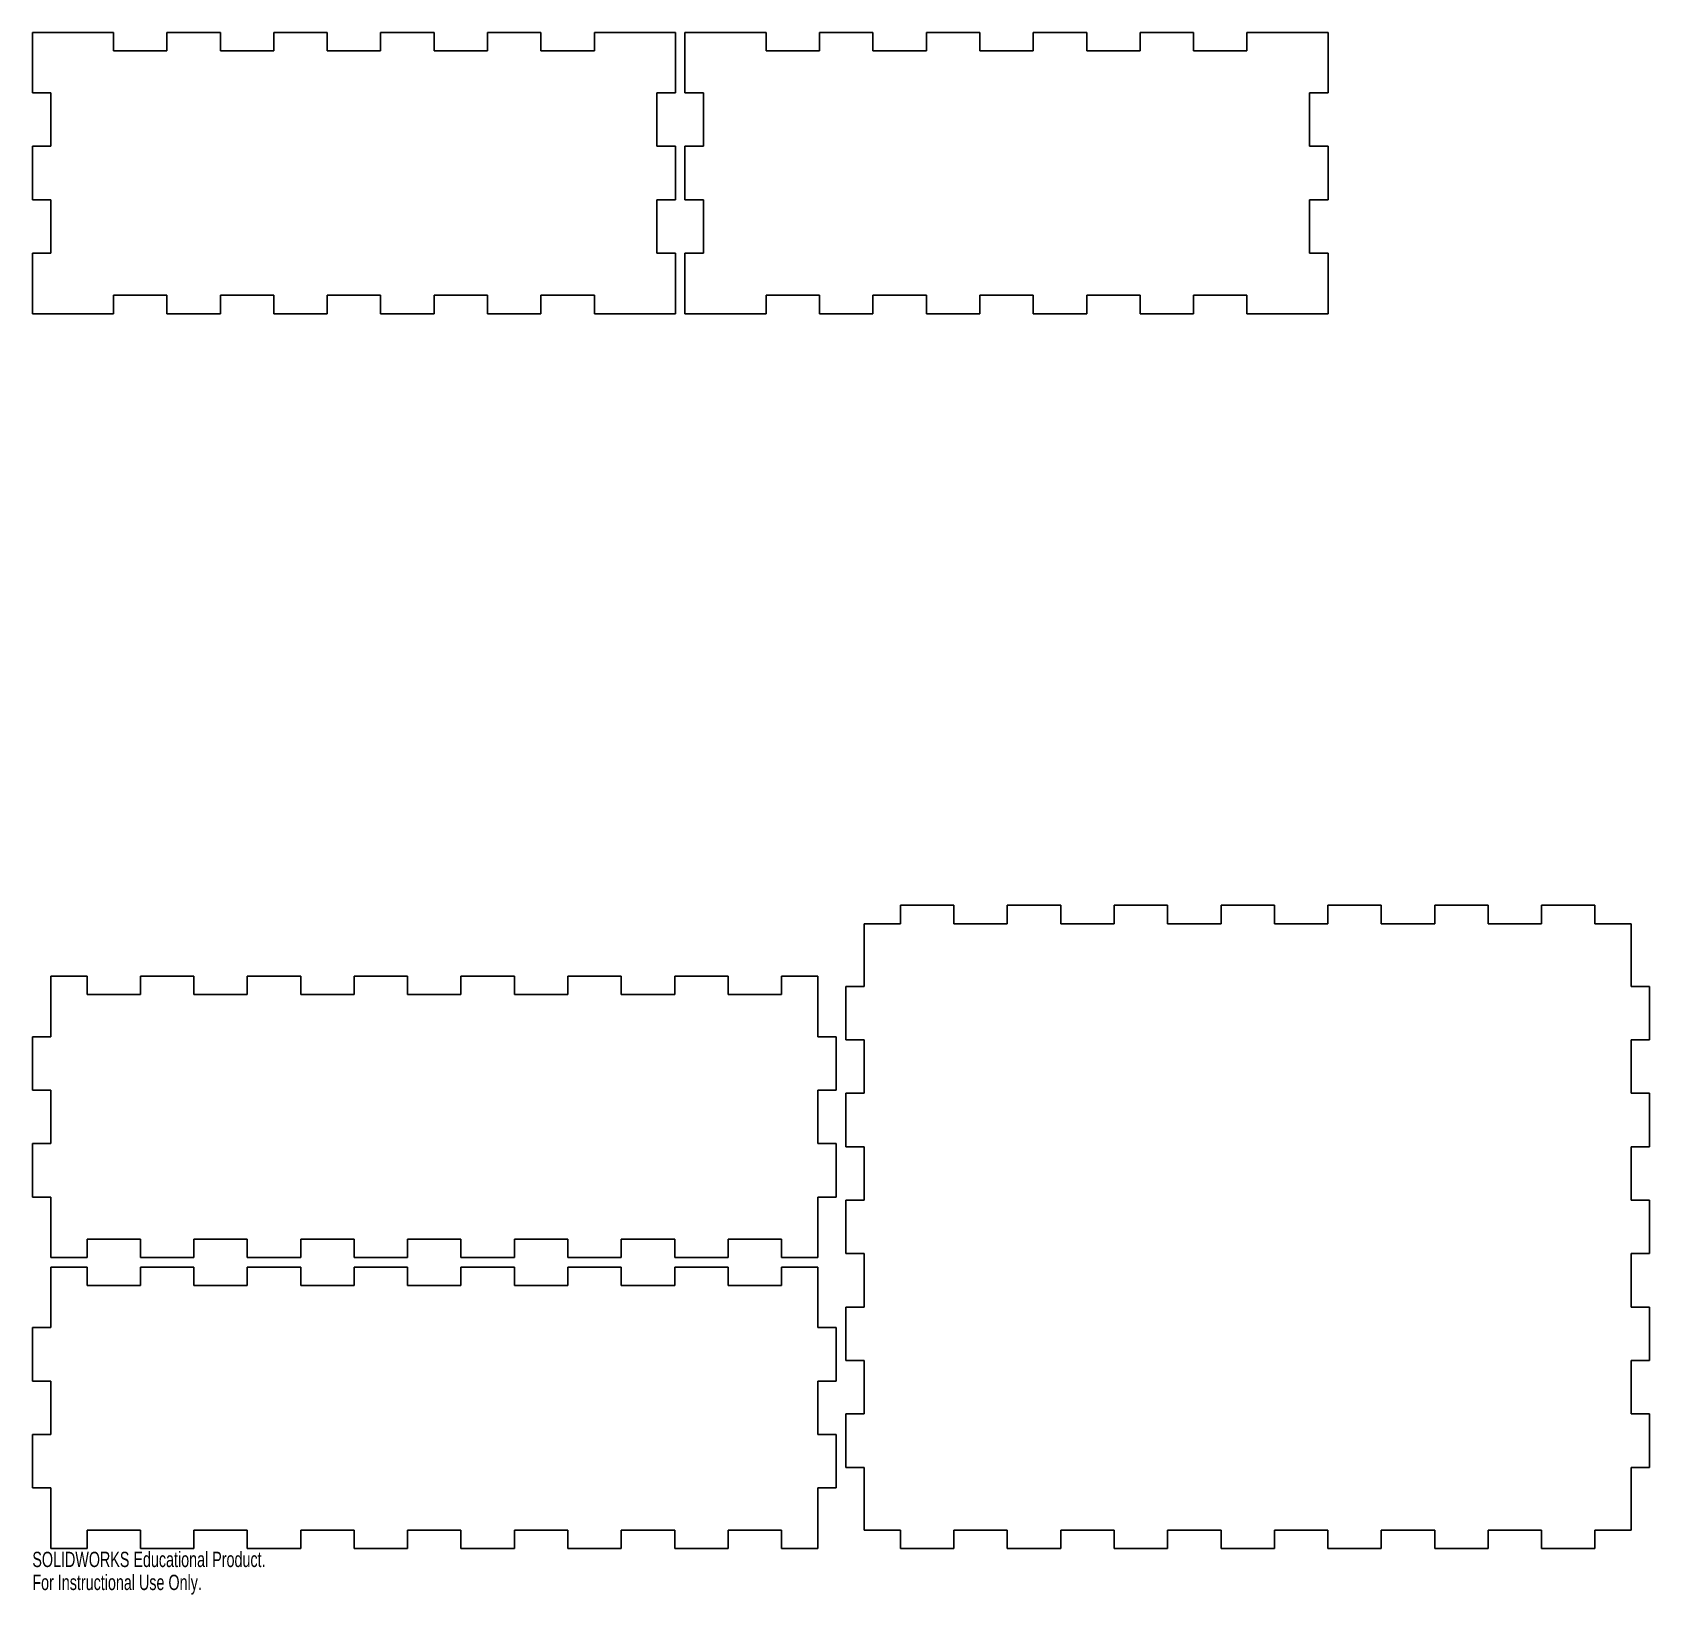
# Model space of a CAD drawing. Header units: inches. Extents: x 0.1 to 20.2, y -0.5 to 19.
import ezdxf

# ---------------------------------------------------------------- set-up
doc = ezdxf.new("R2010")
doc.units = ezdxf.units.IN
doc.header["$MEASUREMENT"] = 0
doc.styles.add('SLDTEXTSTYLE0', font='TXT', dxfattribs={"width": 0.7})

msp = doc.modelspace()

# ---------------------------------------------------------------- linework, layer by layer
at = {"color": 7, "linetype": 'Continuous', "lineweight": 25}
for p, q in [((1.127, 18.972), (0.118, 18.972)), ((0.118, 18.972), (0.118, 18.219)), ((1.127, 18.742), (1.127, 18.972)), ((2.457, 18.972), (1.792, 18.972)), ((1.792, 18.972), (1.792, 18.742)), ((2.457, 18.742), (2.457, 18.972)), ((3.786, 18.972), (3.121, 18.972)), ((3.121, 18.972), (3.121, 18.742)), ((3.786, 18.742), (3.786, 18.972)), ((5.115, 18.972), (4.45, 18.972)), ((4.45, 18.972), (4.45, 18.742)), ((5.115, 18.742), (5.115, 18.972)), ((6.444, 18.972), (5.78, 18.972)), ((5.78, 18.972), (5.78, 18.742)), ((6.444, 18.742), (6.444, 18.972)), ((8.118, 18.972), (7.109, 18.972)), ((7.109, 18.972), (7.109, 18.742)), ((8.118, 18.219), (8.118, 18.972)), ((9.245, 18.972), (8.236, 18.972)), ((8.236, 18.972), (8.236, 18.219)), ((9.245, 18.742), (9.245, 18.972)), ((10.575, 18.972), (9.91, 18.972)), ((9.91, 18.972), (9.91, 18.742)), ((10.575, 18.742), (10.575, 18.972)), ((11.904, 18.972), (11.239, 18.972)), ((11.239, 18.972), (11.239, 18.742)), ((11.904, 18.742), (11.904, 18.972)), ((13.233, 18.972), (12.569, 18.972)), ((12.569, 18.972), (12.569, 18.742)), ((13.233, 18.742), (13.233, 18.972)), ((14.562, 18.972), (13.898, 18.972)), ((13.898, 18.972), (13.898, 18.742)), ((14.562, 18.742), (14.562, 18.972)), ((16.236, 18.972), (15.227, 18.972)), ((15.227, 18.972), (15.227, 18.742)), ((16.236, 18.219), (16.236, 18.972)), ((1.792, 18.742), (1.127, 18.742)), ((3.121, 18.742), (2.457, 18.742)), ((4.45, 18.742), (3.786, 18.742)), ((5.78, 18.742), (5.115, 18.742)), ((7.109, 18.742), (6.444, 18.742)), ((9.91, 18.742), (9.245, 18.742)), ((11.239, 18.742), (10.575, 18.742)), ((12.569, 18.742), (11.904, 18.742)), ((13.898, 18.742), (13.233, 18.742)), ((15.227, 18.742), (14.562, 18.742)), ((0.118, 18.219), (0.348, 18.219)), ((0.348, 18.219), (0.348, 17.555)), ((7.888, 17.555), (7.888, 18.219)), ((7.888, 18.219), (8.118, 18.219)), ((8.236, 18.219), (8.466, 18.219)), ((8.466, 18.219), (8.466, 17.555)), ((16.006, 17.555), (16.006, 18.219)), ((16.006, 18.219), (16.236, 18.219)), ((0.348, 17.555), (0.118, 17.555)), ((0.118, 17.555), (0.118, 16.89)), ((8.118, 17.555), (7.888, 17.555)), ((8.118, 16.89), (8.118, 17.555)), ((8.466, 17.555), (8.236, 17.555)), ((8.236, 17.555), (8.236, 16.89)), ((16.236, 17.555), (16.006, 17.555)), ((16.236, 16.89), (16.236, 17.555)), ((0.118, 16.89), (0.348, 16.89)), ((0.348, 16.89), (0.348, 16.226)), ((7.888, 16.226), (7.888, 16.89)), ((7.888, 16.89), (8.118, 16.89)), ((8.236, 16.89), (8.466, 16.89)), ((8.466, 16.89), (8.466, 16.226)), ((16.006, 16.226), (16.006, 16.89)), ((16.006, 16.89), (16.236, 16.89)), ((0.348, 16.226), (0.118, 16.226)), ((0.118, 16.226), (0.118, 15.472)), ((8.118, 16.226), (7.888, 16.226)), ((8.118, 15.472), (8.118, 16.226)), ((8.466, 16.226), (8.236, 16.226)), ((8.236, 16.226), (8.236, 15.472)), ((16.236, 16.226), (16.006, 16.226)), ((16.236, 15.472), (16.236, 16.226)), ((1.127, 15.472), (1.127, 15.702)), ((1.127, 15.702), (1.792, 15.702)), ((1.792, 15.702), (1.792, 15.472)), ((2.457, 15.472), (2.457, 15.702)), ((2.457, 15.702), (3.121, 15.702)), ((3.121, 15.702), (3.121, 15.472)), ((3.786, 15.472), (3.786, 15.702)), ((3.786, 15.702), (4.45, 15.702)), ((4.45, 15.702), (4.45, 15.472)), ((5.115, 15.472), (5.115, 15.702)), ((5.115, 15.702), (5.78, 15.702)), ((5.78, 15.702), (5.78, 15.472)), ((6.444, 15.472), (6.444, 15.702)), ((6.444, 15.702), (7.109, 15.702)), ((7.109, 15.702), (7.109, 15.472)), ((9.245, 15.472), (9.245, 15.702)), ((9.245, 15.702), (9.91, 15.702)), ((9.91, 15.702), (9.91, 15.472)), ((10.575, 15.472), (10.575, 15.702)), ((10.575, 15.702), (11.239, 15.702)), ((11.239, 15.702), (11.239, 15.472)), ((11.904, 15.472), (11.904, 15.702)), ((11.904, 15.702), (12.568, 15.702)), ((12.568, 15.702), (12.568, 15.472)), ((13.233, 15.472), (13.233, 15.702)), ((13.233, 15.702), (13.898, 15.702)), ((13.898, 15.702), (13.898, 15.472)), ((14.562, 15.472), (14.562, 15.702)), ((14.562, 15.702), (15.227, 15.702)), ((15.227, 15.702), (15.227, 15.472)), ((0.118, 15.472), (1.127, 15.472)), ((1.792, 15.472), (2.457, 15.472)), ((3.121, 15.472), (3.786, 15.472)), ((4.45, 15.472), (5.115, 15.472)), ((5.78, 15.472), (6.444, 15.472)), ((7.109, 15.472), (8.118, 15.472)), ((8.236, 15.472), (9.245, 15.472)), ((9.91, 15.472), (10.575, 15.472)), ((11.239, 15.472), (11.904, 15.472)), ((12.568, 15.472), (13.233, 15.472)), ((13.898, 15.472), (14.562, 15.472)), ((15.227, 15.472), (16.236, 15.472)), ((11.581, 8.118), (10.916, 8.118)), ((10.916, 8.118), (10.916, 7.888)), ((11.581, 7.888), (11.581, 8.118)), ((12.91, 8.118), (12.245, 8.118)), ((12.245, 8.118), (12.245, 7.888)), ((12.91, 7.888), (12.91, 8.118)), ((14.239, 8.118), (13.575, 8.118)), ((13.575, 8.118), (13.575, 7.888)), ((14.239, 7.888), (14.239, 8.118)), ((15.569, 8.118), (14.904, 8.118)), ((14.904, 8.118), (14.904, 7.888)), ((15.569, 7.888), (15.569, 8.118)), ((16.898, 8.118), (16.233, 8.118)), ((16.233, 8.118), (16.233, 7.888)), ((16.898, 7.888), (16.898, 8.118)), ((18.227, 8.118), (17.562, 8.118)), ((17.562, 8.118), (17.562, 7.888)), ((18.227, 7.888), (18.227, 8.118)), ((19.556, 8.118), (18.892, 8.118)), ((18.892, 8.118), (18.892, 7.888)), ((19.556, 7.888), (19.556, 8.118)), ((10.916, 7.888), (10.466, 7.888)), ((10.466, 7.888), (10.466, 7.109)), ((12.245, 7.888), (11.581, 7.888)), ((13.575, 7.888), (12.91, 7.888)), ((14.904, 7.888), (14.239, 7.888)), ((16.233, 7.888), (15.569, 7.888)), ((17.562, 7.888), (16.898, 7.888)), ((18.892, 7.888), (18.227, 7.888)), ((20.006, 7.888), (19.556, 7.888)), ((20.006, 7.109), (20.006, 7.888)), ((0.798, 7.236), (0.348, 7.236)), ((0.348, 7.236), (0.348, 6.483)), ((0.798, 7.006), (0.798, 7.236)), ((2.127, 7.236), (1.463, 7.236)), ((1.463, 7.236), (1.463, 7.006)), ((2.127, 7.006), (2.127, 7.236)), ((3.457, 7.236), (2.792, 7.236)), ((2.792, 7.236), (2.792, 7.006)), ((3.457, 7.006), (3.457, 7.236)), ((4.786, 7.236), (4.121, 7.236)), ((4.121, 7.236), (4.121, 7.006)), ((4.786, 7.006), (4.786, 7.236)), ((6.115, 7.236), (5.45, 7.236)), ((5.45, 7.236), (5.45, 7.006)), ((6.115, 7.006), (6.115, 7.236)), ((7.444, 7.236), (6.78, 7.236)), ((6.78, 7.236), (6.78, 7.006)), ((7.444, 7.006), (7.444, 7.236)), ((8.774, 7.236), (8.109, 7.236)), ((8.109, 7.236), (8.109, 7.006)), ((8.774, 7.006), (8.774, 7.236)), ((9.888, 7.236), (9.438, 7.236)), ((9.438, 7.236), (9.438, 7.006)), ((9.888, 6.483), (9.888, 7.236)), ((10.466, 7.109), (10.236, 7.109)), ((10.236, 7.109), (10.236, 6.444)), ((20.236, 7.109), (20.006, 7.109)), ((20.236, 6.444), (20.236, 7.109)), ((1.463, 7.006), (0.798, 7.006)), ((2.792, 7.006), (2.127, 7.006)), ((4.121, 7.006), (3.457, 7.006)), ((5.45, 7.006), (4.786, 7.006)), ((6.78, 7.006), (6.115, 7.006)), ((8.109, 7.006), (7.444, 7.006)), ((9.438, 7.006), (8.774, 7.006)), ((0.118, 6.483), (0.118, 5.819)), ((0.348, 6.483), (0.118, 6.483)), ((10.118, 6.483), (9.888, 6.483)), ((10.118, 5.819), (10.118, 6.483)), ((10.236, 6.444), (10.466, 6.444)), ((10.466, 6.444), (10.466, 5.78)), ((20.006, 5.78), (20.006, 6.444)), ((20.006, 6.444), (20.236, 6.444)), ((0.118, 5.819), (0.348, 5.819)), ((0.348, 5.819), (0.348, 5.154)), ((9.888, 5.154), (9.888, 5.819)), ((9.888, 5.819), (10.118, 5.819)), ((10.466, 5.78), (10.236, 5.78)), ((10.236, 5.78), (10.236, 5.115)), ((20.236, 5.78), (20.006, 5.78)), ((20.236, 5.115), (20.236, 5.78)), ((0.348, 5.154), (0.118, 5.154)), ((0.118, 5.154), (0.118, 4.489)), ((10.118, 5.154), (9.888, 5.154)), ((10.118, 4.489), (10.118, 5.154)), ((10.236, 5.115), (10.466, 5.115)), ((10.466, 5.115), (10.466, 4.45)), ((20.006, 4.45), (20.006, 5.115)), ((20.006, 5.115), (20.236, 5.115)), ((0.118, 4.489), (0.348, 4.489)), ((0.348, 4.489), (0.348, 3.736)), ((9.888, 3.736), (9.888, 4.489)), ((9.888, 4.489), (10.118, 4.489)), ((10.466, 4.45), (10.236, 4.45)), ((10.236, 4.45), (10.236, 3.786)), ((20.236, 4.45), (20.006, 4.45)), ((20.236, 3.786), (20.236, 4.45)), ((0.798, 3.736), (0.798, 3.966)), ((0.798, 3.966), (1.463, 3.966)), ((1.463, 3.966), (1.463, 3.736)), ((2.127, 3.736), (2.127, 3.966)), ((2.127, 3.966), (2.792, 3.966)), ((2.792, 3.966), (2.792, 3.736)), ((3.457, 3.736), (3.457, 3.966)), ((3.457, 3.966), (4.121, 3.966)), ((4.121, 3.966), (4.121, 3.736)), ((4.786, 3.736), (4.786, 3.966)), ((4.786, 3.966), (5.45, 3.966)), ((5.45, 3.966), (5.45, 3.736)), ((6.115, 3.736), (6.115, 3.966)), ((6.115, 3.966), (6.78, 3.966)), ((6.78, 3.966), (6.78, 3.736)), ((7.444, 3.736), (7.444, 3.966)), ((7.444, 3.966), (8.109, 3.966)), ((8.109, 3.966), (8.109, 3.736)), ((8.774, 3.736), (8.774, 3.966)), ((8.774, 3.966), (9.438, 3.966)), ((9.438, 3.966), (9.438, 3.736)), ((0.348, 3.736), (0.798, 3.736)), ((1.463, 3.736), (2.127, 3.736)), ((2.792, 3.736), (3.457, 3.736)), ((4.121, 3.736), (4.786, 3.736)), ((5.45, 3.736), (6.115, 3.736)), ((6.78, 3.736), (7.444, 3.736)), ((8.109, 3.736), (8.774, 3.736)), ((9.438, 3.736), (9.888, 3.736)), ((10.236, 3.786), (10.466, 3.786)), ((10.466, 3.786), (10.466, 3.121)), ((20.006, 3.121), (20.006, 3.786)), ((20.006, 3.786), (20.236, 3.786)), ((0.798, 3.618), (0.348, 3.618)), ((0.348, 3.618), (0.348, 2.865)), ((0.798, 3.388), (0.798, 3.618)), ((2.127, 3.618), (1.463, 3.618)), ((1.463, 3.618), (1.463, 3.388)), ((2.127, 3.388), (2.127, 3.618)), ((3.457, 3.618), (2.792, 3.618)), ((2.792, 3.618), (2.792, 3.388)), ((3.457, 3.388), (3.457, 3.618)), ((4.786, 3.618), (4.121, 3.618)), ((4.121, 3.618), (4.121, 3.388)), ((4.786, 3.388), (4.786, 3.618)), ((6.115, 3.618), (5.45, 3.618)), ((5.45, 3.618), (5.45, 3.388)), ((6.115, 3.388), (6.115, 3.618)), ((7.444, 3.618), (6.78, 3.618)), ((6.78, 3.618), (6.78, 3.388)), ((7.444, 3.388), (7.444, 3.618)), ((8.774, 3.618), (8.109, 3.618)), ((8.109, 3.618), (8.109, 3.388)), ((8.774, 3.388), (8.774, 3.618)), ((9.888, 3.618), (9.438, 3.618)), ((9.438, 3.618), (9.438, 3.388)), ((9.888, 2.865), (9.888, 3.618)), ((1.463, 3.388), (0.798, 3.388)), ((2.792, 3.388), (2.127, 3.388)), ((4.121, 3.388), (3.457, 3.388)), ((5.45, 3.388), (4.786, 3.388)), ((6.78, 3.388), (6.115, 3.388)), ((8.109, 3.388), (7.444, 3.388)), ((9.438, 3.388), (8.774, 3.388)), ((10.466, 3.121), (10.236, 3.121)), ((10.236, 3.121), (10.236, 2.457)), ((20.236, 3.121), (20.006, 3.121)), ((20.236, 2.457), (20.236, 3.121)), ((0.348, 2.865), (0.118, 2.865)), ((0.118, 2.865), (0.118, 2.2)), ((10.118, 2.865), (9.888, 2.865)), ((10.118, 2.2), (10.118, 2.865)), ((10.236, 2.457), (10.466, 2.457)), ((10.466, 2.457), (10.466, 1.792)), ((20.006, 1.792), (20.006, 2.457)), ((20.006, 2.457), (20.236, 2.457)), ((0.118, 2.2), (0.348, 2.2)), ((0.348, 2.2), (0.348, 1.536)), ((9.888, 1.536), (9.888, 2.2)), ((9.888, 2.2), (10.118, 2.2)), ((10.466, 1.792), (10.236, 1.792)), ((10.236, 1.792), (10.236, 1.127)), ((20.236, 1.792), (20.006, 1.792)), ((20.236, 1.127), (20.236, 1.792)), ((0.348, 1.536), (0.118, 1.536)), ((0.118, 1.536), (0.118, 0.871)), ((10.118, 1.536), (9.888, 1.536)), ((10.118, 0.871), (10.118, 1.536)), ((10.236, 1.127), (10.466, 1.127)), ((10.466, 1.127), (10.466, 0.348)), ((20.006, 0.348), (20.006, 1.127)), ((20.006, 1.127), (20.236, 1.127)), ((0.118, 0.871), (0.348, 0.871)), ((0.348, 0.871), (0.348, 0.118)), ((9.888, 0.118), (9.888, 0.871)), ((9.888, 0.871), (10.118, 0.871)), ((0.798, 0.118), (0.798, 0.348)), ((0.798, 0.348), (1.463, 0.348)), ((1.463, 0.348), (1.463, 0.118)), ((2.127, 0.118), (2.127, 0.348)), ((2.127, 0.348), (2.792, 0.348)), ((2.792, 0.348), (2.792, 0.118)), ((3.457, 0.118), (3.457, 0.348)), ((3.457, 0.348), (4.121, 0.348)), ((4.121, 0.348), (4.121, 0.118)), ((4.786, 0.118), (4.786, 0.348)), ((4.786, 0.348), (5.45, 0.348)), ((5.45, 0.348), (5.45, 0.118)), ((6.115, 0.118), (6.115, 0.348)), ((6.115, 0.348), (6.78, 0.348)), ((6.78, 0.348), (6.78, 0.118)), ((7.444, 0.118), (7.444, 0.348)), ((7.444, 0.348), (8.109, 0.348)), ((8.109, 0.348), (8.109, 0.118)), ((8.774, 0.118), (8.774, 0.348)), ((8.774, 0.348), (9.438, 0.348)), ((9.438, 0.348), (9.438, 0.118)), ((10.466, 0.348), (10.916, 0.348)), ((10.916, 0.348), (10.916, 0.118)), ((11.581, 0.118), (11.581, 0.348)), ((11.581, 0.348), (12.245, 0.348)), ((12.245, 0.348), (12.245, 0.118)), ((12.91, 0.118), (12.91, 0.348)), ((12.91, 0.348), (13.575, 0.348)), ((13.575, 0.348), (13.575, 0.118)), ((14.239, 0.118), (14.239, 0.348)), ((14.239, 0.348), (14.904, 0.348)), ((14.904, 0.348), (14.904, 0.118)), ((15.569, 0.118), (15.569, 0.348)), ((15.569, 0.348), (16.233, 0.348)), ((16.233, 0.348), (16.233, 0.118)), ((16.898, 0.118), (16.898, 0.348)), ((16.898, 0.348), (17.562, 0.348)), ((17.562, 0.348), (17.562, 0.118)), ((18.227, 0.118), (18.227, 0.348)), ((18.227, 0.348), (18.892, 0.348)), ((18.892, 0.348), (18.892, 0.118)), ((19.556, 0.118), (19.556, 0.348)), ((19.556, 0.348), (20.006, 0.348)), ((0.348, 0.118), (0.798, 0.118)), ((1.463, 0.118), (2.127, 0.118)), ((2.792, 0.118), (3.457, 0.118)), ((4.121, 0.118), (4.786, 0.118)), ((5.45, 0.118), (6.115, 0.118)), ((6.78, 0.118), (7.444, 0.118)), ((8.109, 0.118), (8.774, 0.118)), ((9.438, 0.118), (9.888, 0.118)), ((10.916, 0.118), (11.581, 0.118)), ((12.245, 0.118), (12.91, 0.118)), ((13.575, 0.118), (14.239, 0.118)), ((14.904, 0.118), (15.569, 0.118)), ((16.233, 0.118), (16.898, 0.118)), ((17.562, 0.118), (18.227, 0.118)), ((18.892, 0.118), (19.556, 0.118))]:
    msp.add_line(p, q, dxfattribs=at)

# ---------------------------------------------------------------- texts
at = {"color": 7, "linetype": 'Continuous', "char_height": 0.1903, "attachment_point": 1, "style": 'SLDTEXTSTYLE0'}
for s, insert in [('SOLIDWORKS Educational Product.', (0.118, 0.078)), ('For Instructional Use Only.', (0.118, -0.208))]:
    msp.add_mtext(s, dxfattribs=dict(at, insert=insert))

doc.saveas('drawing.dxf')
